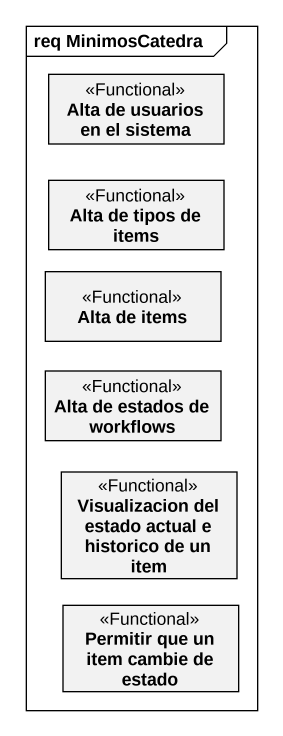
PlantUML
@startuml
mainframe req MinimosCatedra
hide circle
hide empty members
class "Alta de usuarios en el sistema" as Alta_de_usuarios_en_el <<Functional>>
class "Alta de tipos de items" as Alta_de_tipos_de_items <<Functional>>
class "Alta de items" as Alta_de_items <<Functional>>
class "Alta de estados de workflows" as Alta_de_estados_de_workflows <<Functional>>
class "Visualizacion del estado actual e historico de un item" as Visualizacion_del_estado <<Functional>>
class "Permitir que un item cambie de estado" as Permitir_que_un_item_cambie <<Functional>>
@enduml
